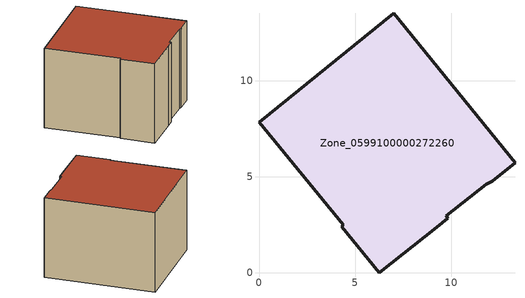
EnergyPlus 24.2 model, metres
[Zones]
Zone_0599100000272260
 floor ground (C_G): 9.25,2.39 6.24,0 4.29,2.42 4.37,2.51 0,7.83 7,13.52 13.31,5.73 12.13,4.76 11.83,4.62 9.73,2.97 9.82,2.86 z0
 wall outside (C_F): 6.24,0 9.25,2.39 9.82,2.86 9.73,2.97 11.83,4.62 12.13,4.76 13.31,5.73 7,13.52 0,7.83 4.37,2.51 4.29,2.42 6.24,0 z0:7.58
 roof outside (C_R): 9.73,2.97 11.83,4.62 12.13,4.76 13.31,5.73 7,13.52 0,7.83 4.37,2.51 4.29,2.42 6.24,0 9.25,2.39 9.82,2.86 z7.58
[BUILDING]
Pand.0599100000272260: North Axis=0; Terrain=City; Loads Convergence Tolerance Value=0.04; Temperature Convergence Tolerance Value=0.4; Solar Distribution=FullExterior; Maximum Number of Warmup Days=25; Minimum Number of Warmup Days=1
[Site:Location]
Rotterdam.The.Hague.AP_ZH_NLD Design_Conditions: Latitude=51.96; Longitude=4.45; Time Zone=1; Elevation=-4.5
[SITE:GROUNDTEMPERATURE:BUILDINGSURFACE]
18, 18, 18, 18, 18, 18, 18, 18, 18, 18, 18, 18
[MATERIAL] Thermal Absorptance=0.9; Solar Absorptance=0.7; Visible Absorptance=0.7
Name | Roughness | Thickness | Conductivity | Density | Specific Heat
G.D.1965 | MediumSmooth | 0.15 | 1 | 540 | 1210
F.D.1965 | Rough | 0.3 | 0.857143 | 1920 | 840
R.D.1965 | MediumRough | 0.2 | 0.08 | 1500 | 1000
[CONSTRUCTION]
C_G: G.D.1965
C_F: F.D.1965
C_R: R.D.1965
[ZONE]
Zone_0599100000272260: Type=1; Multiplier=1; Ceiling Height=Autocalculate; Volume=Autocalculate; Floor Area=autocalculate; Part of Total Floor Area=Yes
[ZONEINFILTRATION:DESIGNFLOWRATE]
Infil_Zone_0599100000272260: Zone or ZoneList or Space or SpaceList=Zone_0599100000272260; Schedule=AlwaysOn; Design Flow Rate Calculation Method=Flow/Area; Flow Rate per Floor Area=0.0042; Constant Term Coefficient=1; Temperature Term Coefficient=0; Velocity Term Coefficient=0; Velocity Squared Term Coefficient=0
[HVACTEMPLATE:ZONE:IDEALLOADSAIRSYSTEM]
Zone_0599100000272260: Maximum Heating Supply Air Temperature=50; Minimum Cooling Supply Air Temperature=13; Maximum Heating Supply Air Humidity Ratio=0.0156; Minimum Cooling Supply Air Humidity Ratio=0.0077; Heating Limit=NoLimit; Cooling Limit=NoLimit; Dehumidification Control Type=ConstantSensibleHeatRatio; Cooling Sensible Heat Ratio=0.7; Dehumidification Setpoint=60; Humidification Control Type=None; Humidification Setpoint=30; Outdoor Air Method=None; Outdoor Air Flow Rate per Person=0.00944; Outdoor Air Flow Rate per Zone Floor Area=0; Outdoor Air Flow Rate per Zone=0; Demand Controlled Ventilation Type=None; Outdoor Air Economizer Type=NoEconomizer; Heat Recovery Type=None; Sensible Heat Recovery Effectiveness=0.7; Latent Heat Recovery Effectiveness=0.65
[ZONECONTROL:THERMOSTAT]
ThermostatControl_Zone_0599100000272260: Zone or ZoneList=Zone_0599100000272260; Control Type Schedule=DualSetpointControlType; Control 1=Thermostat_Zone_0599100000272260; Temperature Difference Between Cutout And Setpoint=0
[THERMOSTATSETPOINT:DUALSETPOINT]
Thermostat_Zone_0599100000272260: Heating Setpoint Temperature Schedule=HeatingSetpoint_Zone_0599100000272260; Cooling Setpoint Temperature Schedule=CoolingSetpoint_Zone_0599100000272260
[SCHEDULE:COMPACT]
HeatingSetpoint_Zone_0599100000272260: Through: 12/31, For: AllDays, Until: 24:00, 21
CoolingSetpoint_Zone_0599100000272260: Through: 12/31, For: AllDays, Until: 24:00, 24
DualSetpointControlType: Through: 12/31, For: AllDays, Until: 24:00, 4
AlwaysOn: Through: 12/31, For: AllDays, Until: 24:00, 1
